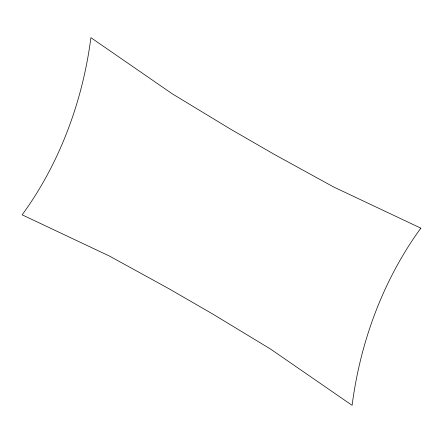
<?xml version="1.0" encoding="UTF-8"?>
<svg xmlns="http://www.w3.org/2000/svg" width="443" height="443" viewBox="0 0 443 443"><rect width="100%" height="100%" fill="white"/><g stroke="black" fill="none" stroke-linecap="round" stroke-linejoin="round"><path stroke-width="0.66" d="M420.85 228.167L333.557 186.935L274.433 154.474L230.438 129.074L172.371 93.877L90.893 37.666A327.626 258.391 -84.9 0 1 22.15 214.833L109.443 256.065L168.567 288.526L212.562 313.926L270.629 349.123L352.107 405.334A327.626 258.391 -84.9 0 1 420.85 228.167"/></g></svg>
